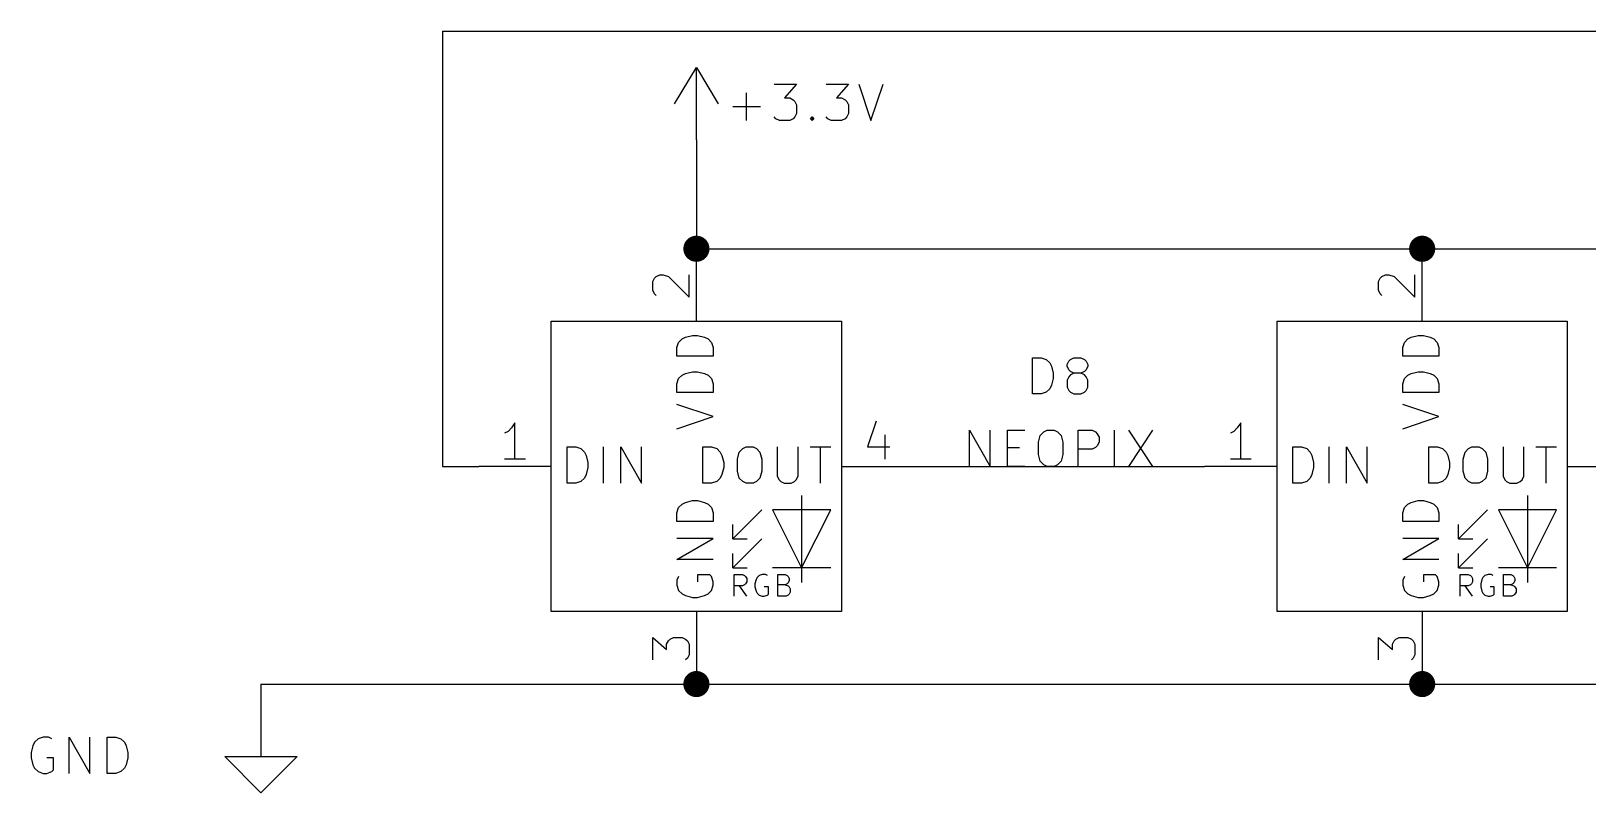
# Model space of a CAD drawing. Extents: x 0.4 to 11.3, y -7.9 to -0.4.
# Drawn here: x 6.983 to 9.128, y -6.45 to -5.4 of the extents above; entities that cross this region are included whole.
import ezdxf

# ---------------------------------------------------------------- set-up
doc = ezdxf.new("R2010")
doc.units = 0
doc.header["$MEASUREMENT"] = 0
for name, color, linetype in [('CYAN2', 4, 'CONTINUOUS'), ('GREEN3', 91, 'CONTINUOUS'), ('LYELLOW', 51, 'CONTINUOUS'), ('RED2', 1, 'CONTINUOUS'), ('RED3', 11, 'CONTINUOUS')]:
    doc.layers.add(name, color=color, linetype=linetype)

msp = doc.modelspace()

# ---------------------------------------------------------------- linework, layer by layer
at = {"layer": 'CYAN2', "linetype": 'CONTINUOUS'}
for p, q in [((7.96904, -5.52313), (7.96904, -5.48504)), ((8.00714, -5.47313), (8.03809, -5.47313)), ((8.03809, -5.47313), (8.02143, -5.49218)), ((8.07857, -5.47313), (8.10952, -5.47313)), ((8.10952, -5.47313), (8.09285, -5.49218)), ((8.12381, -5.47313), (8.14047, -5.52313)), ((8.14047, -5.52313), (8.15714, -5.47313)), ((7.95, -5.50408), (7.98809, -5.50408)), ((8.02143, -5.49218), (8.02857, -5.49218)), ((8.02857, -5.49218), (8.03333, -5.49456)), ((8.03333, -5.49456), (8.03571, -5.49694)), ((8.03571, -5.49694), (8.03809, -5.5017)), ((8.03809, -5.5017), (8.03809, -5.51361)), ((8.09285, -5.49218), (8.1, -5.49218)), ((8.1, -5.49218), (8.10476, -5.49456)), ((8.10476, -5.49456), (8.10714, -5.49694)), ((8.10714, -5.49694), (8.10952, -5.5017)), ((8.10952, -5.5017), (8.10952, -5.51361)), ((8.00952, -5.52075), (8.00714, -5.51837)), ((8.01428, -5.52313), (8.00952, -5.52075)), ((8.02857, -5.52313), (8.01428, -5.52313)), ((8.03333, -5.52075), (8.02857, -5.52313)), ((8.03571, -5.51837), (8.03333, -5.52075)), ((8.03809, -5.51361), (8.03571, -5.51837)), ((8.05714, -5.52075), (8.05952, -5.51837)), ((8.05952, -5.52313), (8.05714, -5.52075)), ((8.05952, -5.51837), (8.0619, -5.52075)), ((8.05952, -5.51837), (8.05952, -5.52313)), ((8.0619, -5.52075), (8.05952, -5.52313)), ((8.08095, -5.52075), (8.07857, -5.51837)), ((8.08571, -5.52313), (8.08095, -5.52075)), ((8.1, -5.52313), (8.08571, -5.52313)), ((8.10476, -5.52075), (8.1, -5.52313)), ((8.10714, -5.51837), (8.10476, -5.52075)), ((8.10952, -5.51361), (8.10714, -5.51837)), ((7.87313, -5.83619), (7.87551, -5.82905)), ((7.87551, -5.82905), (7.88028, -5.82428)), ((7.88028, -5.82428), (7.88504, -5.8219)), ((7.88504, -5.8219), (7.89456, -5.81952)), ((7.89456, -5.81952), (7.9017, -5.81952)), ((7.9017, -5.81952), (7.91122, -5.8219)), ((7.91122, -5.8219), (7.91599, -5.82428)), ((7.91599, -5.82428), (7.92075, -5.82905)), ((7.92075, -5.82905), (7.92313, -5.83619)), ((8.87313, -5.83619), (8.87551, -5.82905)), ((8.87551, -5.82905), (8.88028, -5.82428)), ((8.88028, -5.82428), (8.88504, -5.8219)), ((8.88504, -5.8219), (8.89456, -5.81952)), ((8.89456, -5.81952), (8.9017, -5.81952)), ((8.9017, -5.81952), (8.91122, -5.8219)), ((8.91122, -5.8219), (8.91599, -5.82428)), ((8.91599, -5.82428), (8.92075, -5.82905)), ((8.92075, -5.82905), (8.92313, -5.83619)), ((7.87313, -5.84809), (7.87313, -5.83619)), ((7.92313, -5.84809), (7.87313, -5.84809)), ((7.92313, -5.83619), (7.92313, -5.84809)), ((8.36309, -5.90013), (8.36309, -5.85013)), ((8.36309, -5.85013), (8.375, -5.85013)), ((8.375, -5.85013), (8.38214, -5.85252)), ((8.38214, -5.85252), (8.38691, -5.85728)), ((8.41072, -5.85966), (8.41309, -5.8549)), ((8.41309, -5.8549), (8.41548, -5.85252)), ((8.41548, -5.85252), (8.42024, -5.85013)), ((8.42024, -5.85013), (8.42976, -5.85013)), ((8.42976, -5.85013), (8.43452, -5.85252)), ((8.43452, -5.85252), (8.43691, -5.8549)), ((8.43691, -5.8549), (8.43929, -5.85966)), ((8.87313, -5.84809), (8.87313, -5.83619)), ((8.92313, -5.84809), (8.87313, -5.84809)), ((8.92313, -5.83619), (8.92313, -5.84809)), ((7.87551, -5.87905), (7.88028, -5.87428)), ((7.88028, -5.87428), (7.88504, -5.8719)), ((7.88504, -5.8719), (7.89456, -5.86952)), ((7.89456, -5.86952), (7.9017, -5.86952)), ((7.9017, -5.86952), (7.91122, -5.8719)), ((7.91122, -5.8719), (7.91599, -5.87428)), ((7.91599, -5.87428), (7.92075, -5.87905)), ((8.38691, -5.85728), (8.38929, -5.86204)), ((8.38929, -5.86204), (8.39167, -5.87156)), ((8.39167, -5.87156), (8.39167, -5.8787)), ((8.41072, -5.86204), (8.41072, -5.85966)), ((8.41309, -5.8668), (8.41072, -5.86204)), ((8.41309, -5.87633), (8.41072, -5.88109)), ((8.41548, -5.86918), (8.41309, -5.8668)), ((8.41548, -5.87394), (8.41309, -5.87633)), ((8.42024, -5.87156), (8.41548, -5.86918)), ((8.42024, -5.87156), (8.41548, -5.87394)), ((8.42976, -5.87156), (8.42024, -5.87156)), ((8.43452, -5.86918), (8.42976, -5.87156)), ((8.43452, -5.87394), (8.42976, -5.87156)), ((8.43691, -5.8668), (8.43452, -5.86918)), ((8.43691, -5.87633), (8.43452, -5.87394)), ((8.43929, -5.86204), (8.43691, -5.8668)), ((8.43929, -5.88109), (8.43691, -5.87633)), ((8.43929, -5.85966), (8.43929, -5.86204)), ((8.87551, -5.87905), (8.88028, -5.87428)), ((8.88028, -5.87428), (8.88504, -5.8719)), ((8.88504, -5.8719), (8.89456, -5.86952)), ((8.89456, -5.86952), (8.9017, -5.86952)), ((8.9017, -5.86952), (8.91122, -5.8719)), ((8.91122, -5.8719), (8.91599, -5.87428)), ((8.91599, -5.87428), (8.92075, -5.87905)), ((7.87313, -5.88619), (7.87551, -5.87905)), ((7.87313, -5.89809), (7.87313, -5.88619)), ((7.92313, -5.89809), (7.87313, -5.89809)), ((7.92075, -5.87905), (7.92313, -5.88619)), ((7.92313, -5.88619), (7.92313, -5.89809)), ((8.38214, -5.89776), (8.375, -5.90013)), ((8.38691, -5.89299), (8.38214, -5.89776)), ((8.38929, -5.88823), (8.38691, -5.89299)), ((8.39167, -5.8787), (8.38929, -5.88823)), ((8.41072, -5.88109), (8.41072, -5.89061)), ((8.41072, -5.89061), (8.41309, -5.89537)), ((8.41309, -5.89537), (8.41548, -5.89776)), ((8.41548, -5.89776), (8.42024, -5.90013)), ((8.42976, -5.90013), (8.43452, -5.89776)), ((8.43452, -5.89776), (8.43691, -5.89537)), ((8.43691, -5.89537), (8.43929, -5.89061)), ((8.43929, -5.89061), (8.43929, -5.88109)), ((8.87313, -5.88619), (8.87551, -5.87905)), ((8.87313, -5.89809), (8.87313, -5.88619)), ((8.92313, -5.89809), (8.87313, -5.89809)), ((8.92075, -5.87905), (8.92313, -5.88619)), ((8.92313, -5.88619), (8.92313, -5.89809)), ((7.92313, -5.93143), (7.87313, -5.91476)), ((8.375, -5.90013), (8.36309, -5.90013)), ((8.42024, -5.90013), (8.42976, -5.90013)), ((8.92313, -5.93143), (8.87313, -5.91476)), ((7.87313, -5.94809), (7.92313, -5.93143)), ((8.87313, -5.94809), (8.92313, -5.93143)), ((8.27619, -6.00013), (8.27619, -5.95013)), ((8.27619, -5.95013), (8.30476, -6.00013)), ((8.30476, -6.00013), (8.30476, -5.95013)), ((8.32857, -6.00013), (8.32857, -5.95013)), ((8.32857, -5.95013), (8.35238, -5.95013)), ((8.37143, -5.9668), (8.37381, -5.95728)), ((8.37381, -5.95728), (8.37857, -5.95252)), ((8.37857, -5.95252), (8.38333, -5.95013)), ((8.38333, -5.95013), (8.39285, -5.95013)), ((8.39285, -5.95013), (8.39762, -5.95252)), ((8.39762, -5.95252), (8.40238, -5.95728)), ((8.40238, -5.95728), (8.40476, -5.9668)), ((8.42619, -6.00013), (8.42619, -5.95013)), ((8.42619, -5.95013), (8.44524, -5.95013)), ((8.44524, -5.95013), (8.45, -5.95252)), ((8.45, -5.95252), (8.45238, -5.9549)), ((8.45238, -5.9549), (8.45476, -5.95966)), ((8.45476, -5.95966), (8.45476, -5.9668)), ((8.47619, -6.00013), (8.47619, -5.95013)), ((8.49524, -5.95013), (8.52857, -6.00013)), ((8.52857, -5.95013), (8.49524, -6.00013)), ((7.7219, -6.02313), (7.7219, -5.97313)), ((7.7219, -5.97313), (7.73381, -5.97313)), ((7.73381, -5.97313), (7.74095, -5.97551)), ((7.74095, -5.97551), (7.74571, -5.98028)), ((7.74571, -5.98028), (7.74809, -5.98504)), ((7.7719, -6.02313), (7.7719, -5.97313)), ((7.79571, -6.02313), (7.79571, -5.97313)), ((7.79571, -5.97313), (7.82428, -6.02313)), ((7.82428, -6.02313), (7.82428, -5.97313)), ((7.90904, -6.02313), (7.90904, -5.97313)), ((7.90904, -5.97313), (7.92095, -5.97313)), ((7.92095, -5.97313), (7.92809, -5.97551)), ((7.92809, -5.97551), (7.93285, -5.98028)), ((7.93285, -5.98028), (7.93524, -5.98504)), ((7.95667, -5.9898), (7.95904, -5.98028)), ((7.95904, -5.98028), (7.96381, -5.97551)), ((7.96381, -5.97551), (7.96857, -5.97313)), ((7.96857, -5.97313), (7.97809, -5.97313)), ((7.97809, -5.97313), (7.98285, -5.97551)), ((7.98285, -5.97551), (7.98761, -5.98028)), ((7.98761, -5.98028), (7.99, -5.9898)), ((8.01143, -5.97313), (8.01143, -6.01361)), ((8.04, -6.01361), (8.04, -5.97313)), ((8.05667, -5.97313), (8.08524, -5.97313)), ((8.07095, -6.02313), (8.07095, -5.97313)), ((8.32857, -5.97394), (8.34524, -5.97394)), ((8.37143, -5.98347), (8.37143, -5.9668)), ((8.37381, -5.99299), (8.37143, -5.98347)), ((8.40476, -5.98347), (8.40238, -5.99299)), ((8.40476, -5.9668), (8.40476, -5.98347)), ((8.44524, -5.97633), (8.42619, -5.97633)), ((8.45, -5.97394), (8.44524, -5.97633)), ((8.45238, -5.97156), (8.45, -5.97394)), ((8.45476, -5.9668), (8.45238, -5.97156)), ((8.7219, -6.02313), (8.7219, -5.97313)), ((8.7219, -5.97313), (8.73381, -5.97313)), ((8.73381, -5.97313), (8.74095, -5.97551)), ((8.74095, -5.97551), (8.74571, -5.98028)), ((8.74571, -5.98028), (8.74809, -5.98504)), ((8.7719, -6.02313), (8.7719, -5.97313)), ((8.79571, -6.02313), (8.79571, -5.97313)), ((8.79571, -5.97313), (8.82428, -6.02313)), ((8.82428, -6.02313), (8.82428, -5.97313)), ((8.90904, -6.02313), (8.90904, -5.97313)), ((8.90904, -5.97313), (8.92095, -5.97313)), ((8.92095, -5.97313), (8.92809, -5.97551)), ((8.92809, -5.97551), (8.93285, -5.98028)), ((8.93285, -5.98028), (8.93524, -5.98504)), ((8.95667, -5.9898), (8.95904, -5.98028)), ((8.95904, -5.98028), (8.96381, -5.97551)), ((8.96381, -5.97551), (8.96857, -5.97313)), ((8.96857, -5.97313), (8.97809, -5.97313)), ((8.97809, -5.97313), (8.98285, -5.97551)), ((8.98285, -5.97551), (8.98761, -5.98028)), ((8.98761, -5.98028), (8.99, -5.9898)), ((9.01143, -5.97313), (9.01143, -6.01361)), ((9.04, -6.01361), (9.04, -5.97313)), ((9.05667, -5.97313), (9.08524, -5.97313)), ((9.07095, -6.02313), (9.07095, -5.97313)), ((7.74809, -5.98504), (7.75047, -5.99456)), ((7.75047, -6.0017), (7.74809, -6.01122)), ((7.75047, -5.99456), (7.75047, -6.0017)), ((7.93524, -5.98504), (7.93761, -5.99456)), ((7.93761, -6.0017), (7.93524, -6.01122)), ((7.93761, -5.99456), (7.93761, -6.0017)), ((7.95667, -6.00646), (7.95667, -5.9898)), ((7.99, -5.9898), (7.99, -6.00646)), ((8.35238, -6.00013), (8.32857, -6.00013)), ((8.37857, -5.99776), (8.37381, -5.99299)), ((8.38333, -6.00013), (8.37857, -5.99776)), ((8.39285, -6.00013), (8.38333, -6.00013)), ((8.39762, -5.99776), (8.39285, -6.00013)), ((8.40238, -5.99299), (8.39762, -5.99776)), ((8.74809, -5.98504), (8.75047, -5.99456)), ((8.75047, -6.0017), (8.74809, -6.01122)), ((8.75047, -5.99456), (8.75047, -6.0017)), ((8.93524, -5.98504), (8.93761, -5.99456)), ((8.93761, -6.0017), (8.93524, -6.01122)), ((8.93761, -5.99456), (8.93761, -6.0017)), ((8.95667, -6.00646), (8.95667, -5.9898)), ((8.99, -5.9898), (8.99, -6.00646)), ((7.73381, -6.02313), (7.7219, -6.02313)), ((7.74095, -6.02075), (7.73381, -6.02313)), ((7.74571, -6.01599), (7.74095, -6.02075)), ((7.74809, -6.01122), (7.74571, -6.01599)), ((7.92095, -6.02313), (7.90904, -6.02313)), ((7.92809, -6.02075), (7.92095, -6.02313)), ((7.93285, -6.01599), (7.92809, -6.02075)), ((7.93524, -6.01122), (7.93285, -6.01599)), ((7.95904, -6.01599), (7.95667, -6.00646)), ((7.96381, -6.02075), (7.95904, -6.01599)), ((7.96857, -6.02313), (7.96381, -6.02075)), ((7.97809, -6.02313), (7.96857, -6.02313)), ((7.98285, -6.02075), (7.97809, -6.02313)), ((7.98761, -6.01599), (7.98285, -6.02075)), ((7.99, -6.00646), (7.98761, -6.01599)), ((8.01143, -6.01361), (8.01381, -6.01837)), ((8.01381, -6.01837), (8.01619, -6.02075)), ((8.01619, -6.02075), (8.02095, -6.02313)), ((8.02095, -6.02313), (8.03047, -6.02313)), ((8.03047, -6.02313), (8.03524, -6.02075)), ((8.03524, -6.02075), (8.03762, -6.01837)), ((8.03762, -6.01837), (8.04, -6.01361)), ((8.73381, -6.02313), (8.7219, -6.02313)), ((8.74095, -6.02075), (8.73381, -6.02313)), ((8.74571, -6.01599), (8.74095, -6.02075)), ((8.74809, -6.01122), (8.74571, -6.01599)), ((8.92095, -6.02313), (8.90904, -6.02313)), ((8.92809, -6.02075), (8.92095, -6.02313)), ((8.93285, -6.01599), (8.92809, -6.02075)), ((8.93524, -6.01122), (8.93285, -6.01599)), ((8.95904, -6.01599), (8.95667, -6.00646)), ((8.96381, -6.02075), (8.95904, -6.01599)), ((8.96857, -6.02313), (8.96381, -6.02075)), ((8.97809, -6.02313), (8.96857, -6.02313)), ((8.98285, -6.02075), (8.97809, -6.02313)), ((8.98761, -6.01599), (8.98285, -6.02075)), ((8.99, -6.00646), (8.98761, -6.01599)), ((9.01143, -6.01361), (9.01381, -6.01837)), ((9.01381, -6.01837), (9.01619, -6.02075)), ((9.01619, -6.02075), (9.02095, -6.02313)), ((9.02095, -6.02313), (9.03047, -6.02313)), ((9.03047, -6.02313), (9.03524, -6.02075)), ((9.03524, -6.02075), (9.03762, -6.01837)), ((9.03762, -6.01837), (9.04, -6.01361)), ((7.88504, -6.04952), (7.89456, -6.04714)), ((7.89456, -6.04714), (7.9017, -6.04714)), ((7.9017, -6.04714), (7.91122, -6.04952)), ((8.88504, -6.04952), (8.89456, -6.04714)), ((8.89456, -6.04714), (8.9017, -6.04714)), ((8.9017, -6.04714), (8.91122, -6.04952)), ((7.87313, -6.06381), (7.87551, -6.05667)), ((7.87313, -6.07571), (7.87313, -6.06381)), ((7.87551, -6.05667), (7.88028, -6.0519)), ((7.88028, -6.0519), (7.88504, -6.04952)), ((7.91122, -6.04952), (7.91599, -6.0519)), ((7.91599, -6.0519), (7.92075, -6.05667)), ((7.92075, -6.05667), (7.92313, -6.06381)), ((7.92313, -6.06381), (7.92313, -6.07571)), ((8.87313, -6.06381), (8.87551, -6.05667)), ((8.87313, -6.07571), (8.87313, -6.06381)), ((8.87551, -6.05667), (8.88028, -6.0519)), ((8.88028, -6.0519), (8.88504, -6.04952)), ((8.91122, -6.04952), (8.91599, -6.0519)), ((8.91599, -6.0519), (8.92075, -6.05667)), ((8.92075, -6.05667), (8.92313, -6.06381)), ((8.92313, -6.06381), (8.92313, -6.07571)), ((7.92313, -6.07571), (7.87313, -6.07571)), ((8.92313, -6.07571), (8.87313, -6.07571)), ((7.87313, -6.12809), (7.92313, -6.09952)), ((7.92313, -6.09952), (7.87313, -6.09952)), ((8.87313, -6.12809), (8.92313, -6.09952)), ((8.92313, -6.09952), (8.87313, -6.09952)), ((7.92313, -6.12809), (7.87313, -6.12809)), ((8.92313, -6.12809), (8.87313, -6.12809)), ((7.87551, -6.1519), (7.87313, -6.15667)), ((7.91837, -6.14952), (7.9017, -6.14952)), ((7.9017, -6.14952), (7.9017, -6.15905)), ((7.92075, -6.1519), (7.91837, -6.14952)), ((7.92313, -6.15905), (7.92075, -6.1519)), ((8.87551, -6.1519), (8.87313, -6.15667)), ((8.91837, -6.14952), (8.9017, -6.14952)), ((8.9017, -6.14952), (8.9017, -6.15905)), ((8.92075, -6.1519), (8.91837, -6.14952)), ((8.92313, -6.15905), (8.92075, -6.1519)), ((7.87313, -6.15667), (7.87313, -6.16381)), ((7.87313, -6.16381), (7.87551, -6.17095)), ((7.87551, -6.17095), (7.88028, -6.17571)), ((7.88028, -6.17571), (7.88504, -6.17809)), ((7.91122, -6.17809), (7.91599, -6.17571)), ((7.91599, -6.17571), (7.92075, -6.17095)), ((7.92075, -6.17095), (7.92313, -6.16381)), ((7.92313, -6.16381), (7.92313, -6.15905)), ((8.87313, -6.15667), (8.87313, -6.16381)), ((8.87313, -6.16381), (8.87551, -6.17095)), ((8.87551, -6.17095), (8.88028, -6.17571)), ((8.88028, -6.17571), (8.88504, -6.17809)), ((8.91122, -6.17809), (8.91599, -6.17571)), ((8.91599, -6.17571), (8.92075, -6.17095)), ((8.92075, -6.17095), (8.92313, -6.16381)), ((8.92313, -6.16381), (8.92313, -6.15905)), ((7.88504, -6.17809), (7.89456, -6.18047)), ((7.89456, -6.18047), (7.9017, -6.18047)), ((7.9017, -6.18047), (7.91122, -6.17809)), ((8.88504, -6.17809), (8.89456, -6.18047)), ((8.89456, -6.18047), (8.9017, -6.18047)), ((8.9017, -6.18047), (8.91122, -6.17809)), ((6.98571, -6.38504), (6.98333, -6.39456)), ((6.98809, -6.38028), (6.98571, -6.38504)), ((6.99286, -6.37551), (6.98809, -6.38028)), ((7, -6.37313), (6.99286, -6.37551)), ((7.00714, -6.37313), (7, -6.37313)), ((7.01191, -6.37551), (7.00714, -6.37313)), ((7.03571, -6.42313), (7.03571, -6.37313)), ((7.03571, -6.37313), (7.06428, -6.42313)), ((7.06428, -6.42313), (7.06428, -6.37313)), ((7.08809, -6.42313), (7.08809, -6.37313)), ((7.08809, -6.37313), (7.1, -6.37313)), ((7.1, -6.37313), (7.10714, -6.37551)), ((7.10714, -6.37551), (7.11191, -6.38028)), ((7.11191, -6.38028), (7.11429, -6.38504)), ((7.11429, -6.38504), (7.11667, -6.39456)), ((6.98333, -6.39456), (6.98333, -6.4017)), ((6.98333, -6.4017), (6.98571, -6.41122)), ((6.98571, -6.41122), (6.98809, -6.41599)), ((7.01428, -6.4017), (7.00476, -6.4017)), ((7.01428, -6.41837), (7.01428, -6.4017)), ((7.11429, -6.41122), (7.11191, -6.41599)), ((7.11667, -6.4017), (7.11429, -6.41122)), ((7.11667, -6.39456), (7.11667, -6.4017)), ((6.98809, -6.41599), (6.99286, -6.42075)), ((6.99286, -6.42075), (7, -6.42313)), ((7, -6.42313), (7.00476, -6.42313)), ((7.00476, -6.42313), (7.01191, -6.42075)), ((7.01191, -6.42075), (7.01428, -6.41837)), ((7.1, -6.42313), (7.08809, -6.42313)), ((7.10714, -6.42075), (7.1, -6.42313)), ((7.11191, -6.41599), (7.10714, -6.42075))]:
    msp.add_line(p, q, dxfattribs=at)
at = {"layer": 'GREEN3', "linetype": 'CONTINUOUS'}
for p, q in [((7.55, -5.4), (10.5, -5.4)), ((7.55, -5.4), (7.55, -6)), ((7.9, -5.55), (7.9, -5.7)), ((7.9, -5.7), (8.9, -5.7)), ((8.9, -5.7), (9.85, -5.7)), ((7.55, -6), (7.6, -6)), ((8.2, -6), (8.6, -6)), ((7.3, -6.3), (7.9, -6.3)), ((7.3, -6.3), (7.3, -6.35)), ((7.9, -6.3), (8.9, -6.3)), ((8.9, -6.3), (9.85, -6.3))]:
    msp.add_line(p, q, dxfattribs=at)
at = {"layer": 'GREEN3', "const_width": 0.018}
for points in [[(7.891, -5.7, 1), (7.909, -5.7, 1)], [(8.891, -5.7, 1), (8.909, -5.7, 1)], [(7.891, -6.3, 1), (7.909, -6.3, 1)], [(8.891, -6.3, 1), (8.909, -6.3, 1)]]:
    msp.add_lwpolyline(points, format="xyb", close=True, dxfattribs=at)
at = {"layer": 'LYELLOW', "linetype": 'CONTINUOUS'}
for p, q in [((7.7, -6.2), (7.7, -5.8)), ((7.7, -5.8), (8.1, -5.8)), ((8.1, -5.8), (8.1, -6.2)), ((8.7, -6.2), (8.7, -5.8)), ((8.7, -5.8), (9.1, -5.8)), ((9.1, -5.8), (9.1, -6.2)), ((8.1, -6.2), (7.7, -6.2)), ((9.1, -6.2), (8.7, -6.2))]:
    msp.add_line(p, q, dxfattribs=at)
at = {"layer": 'RED2', "linetype": 'CONTINUOUS'}
for p, q in [((7.87, -5.5), (7.9, -5.45)), ((7.9, -5.55), (7.9, -5.45)), ((7.9, -5.45), (7.93, -5.5)), ((7.9, -5.8), (7.9, -5.7)), ((8.9, -5.8), (8.9, -5.7)), ((7.7, -6.2), (7.7, -5.8)), ((7.7, -5.8), (8.1, -5.8)), ((8.1, -5.8), (8.1, -6.2)), ((8.7, -6.2), (8.7, -5.8)), ((8.7, -5.8), (9.1, -5.8)), ((9.1, -5.8), (9.1, -6.2)), ((7.7, -6), (7.6, -6)), ((8.1, -6), (8.2, -6)), ((8.7, -6), (8.6, -6)), ((9.1, -6), (9.2, -6)), ((8.045, -6.04), (8.045, -6.14)), ((9.045, -6.04), (9.045, -6.14)), ((7.99, -6.06), (7.95, -6.1)), ((8.085, -6.06), (8.005, -6.06)), ((8.005, -6.06), (8.045, -6.14)), ((8.045, -6.14), (8.085, -6.06)), ((8.99, -6.06), (8.95, -6.1)), ((9.085, -6.06), (9.005, -6.06)), ((9.005, -6.06), (9.045, -6.14)), ((9.045, -6.14), (9.085, -6.06)), ((7.95, -6.1), (7.95, -6.08)), ((8.95, -6.1), (8.95, -6.08)), ((7.95, -6.1), (7.97, -6.1)), ((7.99, -6.1), (7.95, -6.14)), ((8.95, -6.1), (8.97, -6.1)), ((8.99, -6.1), (8.95, -6.14)), ((7.95, -6.14), (7.95, -6.12)), ((8.95, -6.14), (8.95, -6.12)), ((7.95, -6.14), (7.97, -6.14)), ((7.95214, -6.17888), (7.95214, -6.14888)), ((7.95214, -6.14888), (7.96357, -6.14888)), ((7.96357, -6.14888), (7.96643, -6.15031)), ((7.96643, -6.15031), (7.96785, -6.15174)), ((7.96785, -6.15174), (7.96928, -6.15459)), ((7.96928, -6.15459), (7.96928, -6.15888)), ((7.98214, -6.15602), (7.98071, -6.16174)), ((7.98357, -6.15317), (7.98214, -6.15602)), ((7.98643, -6.15031), (7.98357, -6.15317)), ((7.99071, -6.14888), (7.98643, -6.15031)), ((7.995, -6.14888), (7.99071, -6.14888)), ((7.99785, -6.15031), (7.995, -6.14888)), ((8.085, -6.14), (8.005, -6.14)), ((8.01214, -6.17888), (8.01214, -6.14888)), ((8.01214, -6.14888), (8.02214, -6.14888)), ((8.02214, -6.14888), (8.025, -6.15031)), ((8.025, -6.15031), (8.02643, -6.15174)), ((8.02643, -6.15174), (8.02785, -6.15459)), ((8.02785, -6.15459), (8.02785, -6.15745)), ((8.045, -6.14), (8.045, -6.16)), ((8.95, -6.14), (8.97, -6.14)), ((8.95214, -6.17888), (8.95214, -6.14888)), ((8.95214, -6.14888), (8.96357, -6.14888)), ((8.96357, -6.14888), (8.96643, -6.15031)), ((8.96643, -6.15031), (8.96785, -6.15174)), ((8.96785, -6.15174), (8.96928, -6.15459)), ((8.96928, -6.15459), (8.96928, -6.15888)), ((8.98214, -6.15602), (8.98071, -6.16174)), ((8.98357, -6.15317), (8.98214, -6.15602)), ((8.98643, -6.15031), (8.98357, -6.15317)), ((8.99071, -6.14888), (8.98643, -6.15031)), ((8.995, -6.14888), (8.99071, -6.14888)), ((8.99785, -6.15031), (8.995, -6.14888)), ((9.085, -6.14), (9.005, -6.14)), ((9.01214, -6.17888), (9.01214, -6.14888)), ((9.01214, -6.14888), (9.02214, -6.14888)), ((9.02214, -6.14888), (9.025, -6.15031)), ((9.025, -6.15031), (9.02643, -6.15174)), ((9.02643, -6.15174), (9.02785, -6.15459)), ((9.02785, -6.15459), (9.02785, -6.15745)), ((9.045, -6.14), (9.045, -6.16)), ((7.96357, -6.16459), (7.95214, -6.16459)), ((7.96928, -6.17888), (7.95928, -6.16459)), ((7.96643, -6.16317), (7.96357, -6.16459)), ((7.96785, -6.16174), (7.96643, -6.16317)), ((7.96928, -6.15888), (7.96785, -6.16174)), ((7.98071, -6.16174), (7.98071, -6.16602)), ((7.98071, -6.16602), (7.98214, -6.17174)), ((7.98214, -6.17174), (7.98357, -6.17459)), ((7.98357, -6.17459), (7.98643, -6.17745)), ((7.98643, -6.17745), (7.99071, -6.17888)), ((7.99928, -6.16602), (7.99357, -6.16602)), ((7.99357, -6.17888), (7.99785, -6.17745)), ((7.99785, -6.17745), (7.99928, -6.17602)), ((7.99928, -6.17602), (7.99928, -6.16602)), ((8.02214, -6.16317), (8.01214, -6.16317)), ((8.025, -6.16174), (8.02214, -6.16317)), ((8.02214, -6.16317), (8.02643, -6.16459)), ((8.02643, -6.17745), (8.02357, -6.17888)), ((8.02643, -6.16031), (8.025, -6.16174)), ((8.02785, -6.15745), (8.02643, -6.16031)), ((8.02643, -6.16459), (8.02785, -6.16602)), ((8.02785, -6.17602), (8.02643, -6.17745)), ((8.02785, -6.16602), (8.02928, -6.16888)), ((8.02928, -6.17317), (8.02785, -6.17602)), ((8.02928, -6.16888), (8.02928, -6.17317)), ((8.96357, -6.16459), (8.95214, -6.16459)), ((8.96928, -6.17888), (8.95928, -6.16459)), ((8.96643, -6.16317), (8.96357, -6.16459)), ((8.96785, -6.16174), (8.96643, -6.16317)), ((8.96928, -6.15888), (8.96785, -6.16174)), ((8.98071, -6.16174), (8.98071, -6.16602)), ((8.98071, -6.16602), (8.98214, -6.17174)), ((8.98214, -6.17174), (8.98357, -6.17459)), ((8.98357, -6.17459), (8.98643, -6.17745)), ((8.98643, -6.17745), (8.99071, -6.17888)), ((8.99928, -6.16602), (8.99357, -6.16602)), ((8.99357, -6.17888), (8.99785, -6.17745)), ((8.99785, -6.17745), (8.99928, -6.17602)), ((8.99928, -6.17602), (8.99928, -6.16602)), ((9.02214, -6.16317), (9.01214, -6.16317)), ((9.025, -6.16174), (9.02214, -6.16317)), ((9.02214, -6.16317), (9.02643, -6.16459)), ((9.02643, -6.17745), (9.02357, -6.17888)), ((9.02643, -6.16031), (9.025, -6.16174)), ((9.02785, -6.15745), (9.02643, -6.16031)), ((9.02643, -6.16459), (9.02785, -6.16602)), ((9.02785, -6.17602), (9.02643, -6.17745)), ((9.02785, -6.16602), (9.02928, -6.16888)), ((9.02928, -6.17317), (9.02785, -6.17602)), ((9.02928, -6.16888), (9.02928, -6.17317)), ((7.99071, -6.17888), (7.99357, -6.17888)), ((8.02357, -6.17888), (8.01214, -6.17888)), ((8.99071, -6.17888), (8.99357, -6.17888)), ((9.02357, -6.17888), (9.01214, -6.17888)), ((8.1, -6.2), (7.7, -6.2)), ((7.9, -6.2), (7.9, -6.3)), ((9.1, -6.2), (8.7, -6.2)), ((8.9, -6.2), (8.9, -6.3)), ((7.3, -6.35), (7.3, -6.4)), ((7.3, -6.45), (7.25, -6.4)), ((7.25, -6.4), (7.3, -6.4)), ((7.3, -6.4), (7.35, -6.4)), ((7.35, -6.4), (7.3, -6.45))]:
    msp.add_line(p, q, dxfattribs=at)
at = {"layer": 'RED3', "linetype": 'CONTINUOUS'}
for p, q in [((7.83988, -5.74523), (7.84226, -5.74047)), ((7.83988, -5.75714), (7.83988, -5.74523)), ((7.84226, -5.74047), (7.84464, -5.73809)), ((7.84464, -5.73809), (7.8494, -5.73571)), ((7.8494, -5.73571), (7.85417, -5.73571)), ((7.85417, -5.73571), (7.86131, -5.73809)), ((7.86131, -5.73809), (7.88988, -5.76666)), ((7.88988, -5.76666), (7.88988, -5.73571)), ((8.83988, -5.74523), (8.84226, -5.74047)), ((8.83988, -5.75714), (8.83988, -5.74523)), ((8.84226, -5.74047), (8.84464, -5.73809)), ((8.84464, -5.73809), (8.8494, -5.73571)), ((8.8494, -5.73571), (8.85417, -5.73571)), ((8.85417, -5.73571), (8.86131, -5.73809)), ((8.86131, -5.73809), (8.88988, -5.76666)), ((8.88988, -5.76666), (8.88988, -5.73571)), ((7.84226, -5.7619), (7.83988, -5.75714)), ((7.84464, -5.76428), (7.84226, -5.7619)), ((8.84226, -5.7619), (8.83988, -5.75714)), ((8.84464, -5.76428), (8.84226, -5.7619)), ((7.65, -5.93988), (7.64524, -5.94702)), ((7.65, -5.98988), (7.65, -5.93988)), ((8.14762, -5.9375), (8.13572, -5.97321)), ((8.65, -5.93988), (8.64524, -5.94702)), ((8.65, -5.98988), (8.65, -5.93988)), ((7.64048, -5.95178), (7.63572, -5.95417)), ((7.64524, -5.94702), (7.64048, -5.95178)), ((8.15952, -5.95655), (8.15952, -5.98988)), ((8.64048, -5.95178), (8.63572, -5.95417)), ((8.64524, -5.94702), (8.64048, -5.95178)), ((8.13572, -5.97321), (8.16667, -5.97321)), ((7.66429, -5.98988), (7.63572, -5.98988)), ((8.66429, -5.98988), (8.63572, -5.98988)), ((7.83988, -6.26666), (7.83988, -6.23571)), ((7.83988, -6.23571), (7.85893, -6.25238)), ((7.85893, -6.24523), (7.86131, -6.24047)), ((7.86131, -6.24047), (7.86369, -6.23809)), ((7.86369, -6.23809), (7.86845, -6.23571)), ((7.86845, -6.23571), (7.88035, -6.23571)), ((7.88035, -6.23571), (7.88512, -6.23809)), ((7.88512, -6.23809), (7.8875, -6.24047)), ((7.8875, -6.24047), (7.88988, -6.24523)), ((8.83988, -6.26666), (8.83988, -6.23571)), ((8.83988, -6.23571), (8.85893, -6.25238)), ((8.85893, -6.24523), (8.86131, -6.24047)), ((8.86131, -6.24047), (8.86369, -6.23809)), ((8.86369, -6.23809), (8.86845, -6.23571)), ((8.86845, -6.23571), (8.88035, -6.23571)), ((8.88035, -6.23571), (8.88512, -6.23809)), ((8.88512, -6.23809), (8.8875, -6.24047)), ((8.8875, -6.24047), (8.88988, -6.24523)), ((7.85893, -6.25238), (7.85893, -6.24523)), ((7.88988, -6.25952), (7.8875, -6.26428)), ((7.88988, -6.24523), (7.88988, -6.25952)), ((8.85893, -6.25238), (8.85893, -6.24523)), ((8.88988, -6.25952), (8.8875, -6.26428)), ((8.88988, -6.24523), (8.88988, -6.25952)), ((7.8875, -6.26428), (7.88512, -6.26666)), ((8.8875, -6.26428), (8.88512, -6.26666))]:
    msp.add_line(p, q, dxfattribs=at)

doc.saveas('drawing.dxf')
